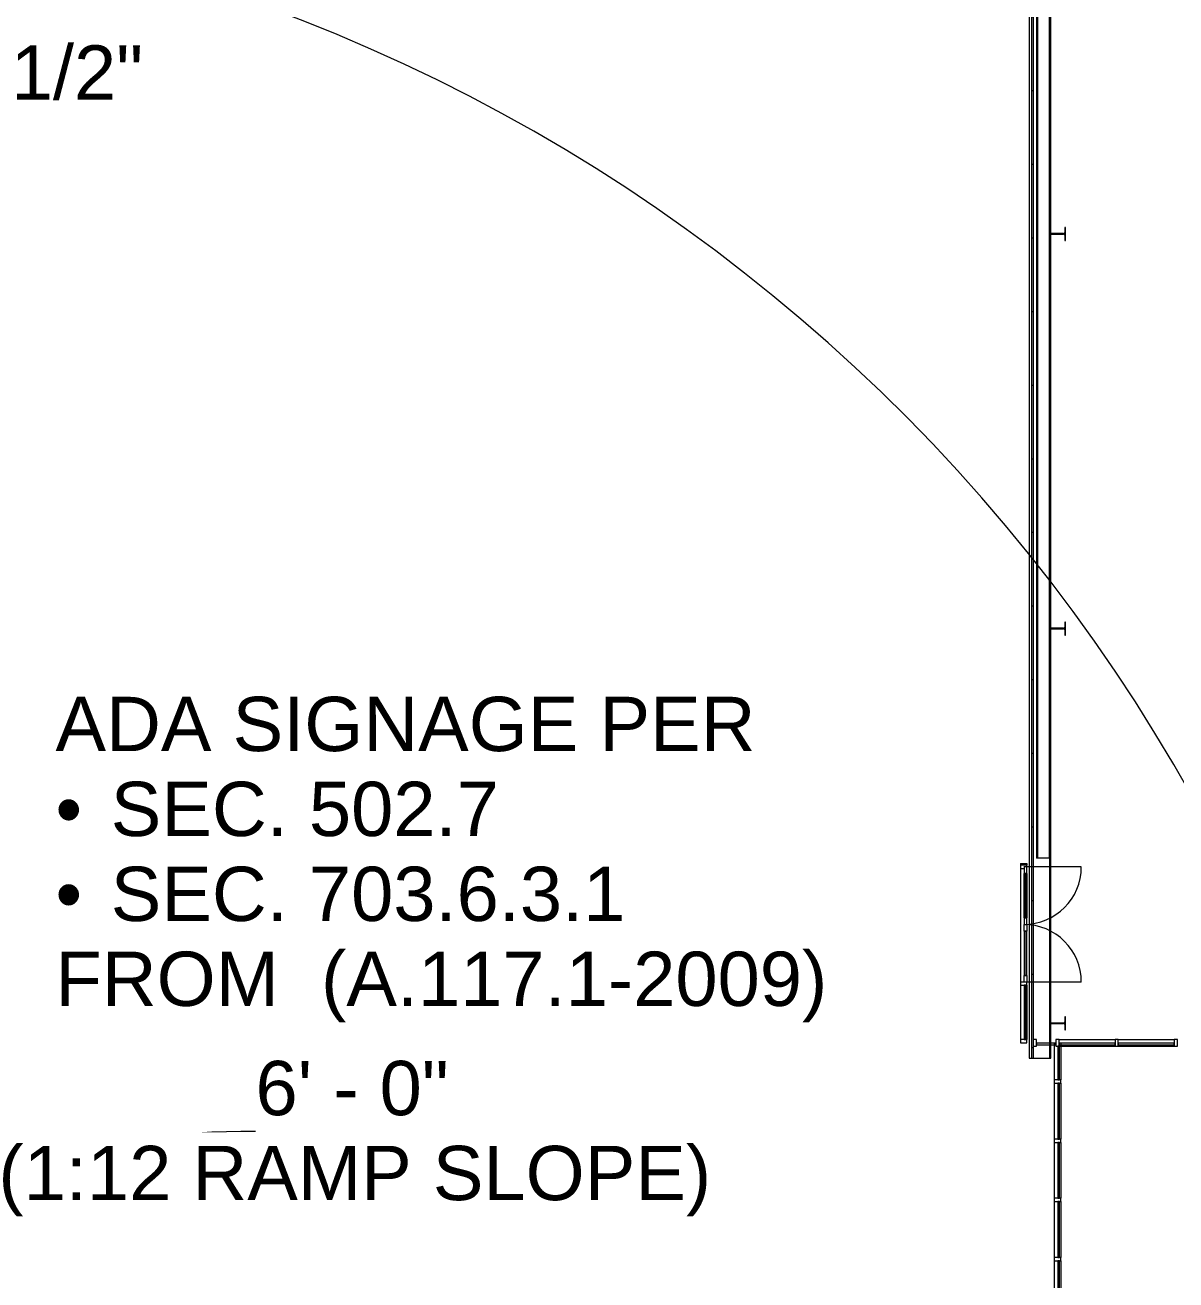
# Model space of a CAD drawing. Header units: inches. Extents: x 1 to 127281, y -26064 to 104775.
# Drawn here: x 22166 to 22869, y -22507 to -21740 of the extents above; entities that cross this region are included whole.
import ezdxf

# ---------------------------------------------------------------- set-up
doc = ezdxf.new("R2010")
doc.units = ezdxf.units.IN
doc.header["$MEASUREMENT"] = 0
for name, color, linetype, lineweight in [('A-ANNO-DIMS', 211, 'Continuous', 9), ('A-ANNO-DIMS-360', 211, 'Continuous', 9), ('A-DOOR', 31, 'Continuous', 9), ('A-GLAZ-CURT', 52, 'Continuous', 9), ('A-GLAZ-CWMG', 51, 'Continuous', 9), ('A-WALL', 113, 'Continuous', 9), ('A-WALL-PATT', 111, 'Continuous', 15), ('G-ANNO-TEXT', 231, 'Continuous', 9), ('L-SITE-WALL', 31, 'Continuous', 9), ('S-BEAM', 12, 'Continuous', 9), ('S-COLS', 52, 'Continuous', 9)]:
    doc.layers.add(name, color=color, linetype=linetype, lineweight=lineweight)
doc.styles.add('Arial_1', font='arial.ttf', dxfattribs={"height": 33.194237})
doc.dimstyles.new('Linear_-_3_32__Arial', dxfattribs={"dimscale": 12, "dimtxt": 33.75, "dimasz": 3.75, "dimexe": 2.8125, "dimexo": 1.875, "dimgap": 1.875, "dimtad": 1, "dimrnd": 0.25, "dimzin": 1, "dimdsep": 46, "dimlunit": 4, "dimtxsty": 'Arial_1', "dimblk1": 'OBLIQUE', "dimblk2": 'OBLIQUE', "dimsah": 1, "dimcen": 0.09, "dimdle": 2.8125, "dimazin": 0, "dimtfac": 1, "dimtdec": 4, "dimtix": 1, "dimtmove": 1, "dimatfit": 3, "dimfxl": 1, "dimtvp": 1, "dimtfill": 1, "dimfrac": 2, "dimtolj": 1, "dimtzin": 0, "dimarcsym": 2})

# ---------------------------------------------------------------- blocks, each defined once
blk = doc.blocks.new('Girt_Z - 8_D-841743-Site Plan - Phase 1')
at = {"layer": 'S-BEAM'}
for p, q in [((22783.52, -21389.53), (22783.52, -22249.05)), ((22784.1, -21389.53), (22784.1, -22249.05)), ((22784.17, -21389.53), (22784.17, -22249.05)), ((22791.52, -22249.05), (22791.52, -21389.53)), ((22784.1, -22249.05), (22783.52, -22249.05)), ((22784.17, -22249.05), (22784.1, -22249.05)), ((22791.34, -22249.05), (22784.17, -22249.05)), ((22791.52, -22249.05), (22791.34, -22249.05))]:
    blk.add_line(p, q, dxfattribs=at)
blk = doc.blocks.new('System Panel - Glazed-809284-Site Plan - Phase 1')
at = {"layer": 'A-GLAZ-CURT'}
for p, q in [((17.09375, 1.25), (-17.09375, 1.25)), ((-17.09375, 1.25), (-17.09375, 0.25)), ((-17.09375, 0.25), (-17.09375, 1.25)), ((17.09375, 1.25), (-17.09375, 1.25)), ((-17.09375, 0.25), (17.09375, 0.25)), ((-17.09375, 0.25), (17.09375, 0.25)), ((17.09375, 0.25), (17.09375, 1.25)), ((17.09375, 1.25), (17.09375, 0.25))]:
    blk.add_line(p, q, dxfattribs=at)
blk = doc.blocks.new('System Panel - Glazed-815590-Site Plan - Phase 1')
at = {"layer": 'A-GLAZ-CURT'}
for p, q in [((5.93, 1.25), (-5.93, 1.25)), ((-5.93, 1.25), (-5.93, 0.25)), ((-5.93, 0.25), (-5.93, 1.25)), ((-2.81, 1.25), (-5.93, 1.25)), ((-5.93, 0.25), (5.93, 0.25)), ((-5.93, 0.25), (-2.81, 0.25)), ((5.93, 0.25), (5.93, 1.25))]:
    blk.add_line(p, q, dxfattribs=at)
blk = doc.blocks.new('Rectangular Mullion - Rectangular Mullion 1-V16-Site Plan - Phase 1')
at = {"layer": 'A-GLAZ-CWMG'}
for p, q in [((24462.02, -22360.05), (24496.2, -22360.05)), ((24462.02, -22364.05), (24496.2, -22364.05))]:
    blk.add_line(p, q, dxfattribs=at)
blk = doc.blocks.new('Rectangular Mullion - Rectangular Mullion 1-V21-Site Plan - Phase 1')
at = {"layer": 'A-GLAZ-CWMG'}
for p, q in [((22796.39, -22364.05), (22796.64, -22364.05)), ((22796.64, -22364.05), (22797.39, -22364.05)), ((22797.39, -22360.05), (22831.58, -22360.05)), ((22797.39, -22364.05), (22797.64, -22364.05)), ((22797.64, -22364.05), (22831.58, -22364.05)), ((22831.58, -22364.05), (22832.58, -22364.05))]:
    blk.add_line(p, q, dxfattribs=at)
blk = doc.blocks.new('Rectangular Mullion - Rectangular Mullion 1-809282-Site Plan - Phase 1')
at = {"layer": 'A-GLAZ-CWMG'}
for p, q in [((-1, 2), (1, 2)), ((-1, -2), (-1, 2)), ((1, 2), (1, -2)), ((1, -2), (-1, -2))]:
    blk.add_line(p, q, dxfattribs=at)
blk = doc.blocks.new('System Panel - Glazed-769203-Site Plan - Phase 1')
at = {"layer": 'A-GLAZ-CURT'}
for p, q in [((16.59375, -0.25), (-16.59375, -0.25)), ((-16.59375, -0.25), (-16.59375, -1.25)), ((-16.59375, -1.25), (-16.59375, -0.25)), ((16.59375, -0.25), (-16.59375, -0.25)), ((-16.59375, -1.25), (16.59375, -1.25)), ((-16.59375, -1.25), (16.59375, -1.25)), ((16.59375, -1.25), (16.59375, -0.25)), ((16.59375, -0.25), (16.59375, -1.25))]:
    blk.add_line(p, q, dxfattribs=at)
blk = doc.blocks.new('System Panel - Glazed-769204-Site Plan - Phase 1')
at = {"layer": 'A-GLAZ-CURT'}
for p, q in [((17.09375, -0.25), (-17.09375, -0.25)), ((-17.09375, -0.25), (-17.09375, -1.25)), ((-17.09375, -1.25), (-17.09375, -0.25)), ((17.09375, -0.25), (-17.09375, -0.25)), ((-17.09375, -1.25), (17.09375, -1.25)), ((-17.09375, -1.25), (17.09375, -1.25)), ((17.09375, -1.25), (17.09375, -0.25)), ((17.09375, -0.25), (17.09375, -1.25))]:
    blk.add_line(p, q, dxfattribs=at)
blk = doc.blocks.new('System Panel - Glazed-815609-Site Plan - Phase 1')
at = {"layer": 'A-GLAZ-CURT'}
for p, q in [((10.31, -0.25), (-10.31, -0.25)), ((-10.31, -0.25), (-10.31, -1.25)), ((-10.31, -1.25), (-10.31, -0.25)), ((10.31, -0.25), (-10.31, -0.25)), ((-10.31, -1.25), (10.31, -1.25)), ((-10.31, -1.25), (10.31, -1.25)), ((10.31, -1.25), (10.31, -0.25)), ((10.31, -0.25), (10.31, -1)), ((10.31, -1), (10.31, -1.25))]:
    blk.add_line(p, q, dxfattribs=at)
blk = doc.blocks.new('Rectangular Mullion - Rectangular Mullion 1-769210-Site Plan - Phase 1')
at = {"layer": 'A-GLAZ-CWMG'}
for p, q in [((22794.39, -22495.23), (22794.39, -22528.42)), ((22798.39, -22495.23), (22798.39, -22528.42))]:
    blk.add_line(p, q, dxfattribs=at)
blk = doc.blocks.new('Rectangular Mullion - Rectangular Mullion 1-769211-Site Plan - Phase 1')
at = {"layer": 'A-GLAZ-CWMG'}
for p, q in [((22794.39, -22459.04), (22794.39, -22493.23)), ((22798.39, -22459.04), (22798.39, -22493.23))]:
    blk.add_line(p, q, dxfattribs=at)
blk = doc.blocks.new('Rectangular Mullion - Rectangular Mullion 1-815608-Site Plan - Phase 1')
at = {"layer": 'A-GLAZ-CWMG'}
for p, q in [((22794.39, -22362.05), (22795.39, -22362.05)), ((22794.39, -22362.05), (22794.39, -22362.3)), ((22794.39, -22362.3), (22794.39, -22363.3)), ((22794.39, -22363.3), (22794.39, -22384.67)), ((22797.39, -22362.05), (22798.39, -22362.05)), ((22798.39, -22362.05), (22798.39, -22362.3)), ((22798.39, -22362.3), (22798.39, -22363.3)), ((22798.39, -22363.3), (22798.39, -22384.67))]:
    blk.add_line(p, q, dxfattribs=at)
blk = doc.blocks.new('Rectangular Mullion - Rectangular Mullion 1-729102-Site Plan - Phase 1')
at = {"layer": 'A-GLAZ-CWMG'}
for p, q in [((-1, 2), (1, 2)), ((-1, -2), (-1, 2)), ((1, 2), (1, -2)), ((1, -2), (-1, -2))]:
    blk.add_line(p, q, dxfattribs=at)
blk = doc.blocks.new('Rectangular Mullion - Rectangular Mullion 1-809290-Site Plan - Phase 1')
at = {"layer": 'A-GLAZ-CWMG'}
for p, q in [((-2, 2), (0, 2)), ((-2, -2), (-2, 2)), ((0, 2), (0, -2)), ((0, -2), (-2, -2))]:
    blk.add_line(p, q, dxfattribs=at)
blk = doc.blocks.new('Door_Single_Storefront - one-815663-Site Plan - Phase 1')
at = {"layer": 'A-DOOR'}
for p, q in [((-17.59375, -35.1875), (-17.59375, 0)), ((-17.59375, -2), (-17.59375, -0.25)), ((-17.59375, -0.25), (-13.59375, -0.25)), ((-13.59375, -2), (-17.59375, -2)), ((-13.59375, -0.25), (-13.59375, -2)), ((13.59375, -0.25), (-13.59375, -0.25)), ((-13.59375, -1.5), (-13.59375, -0.75)), ((-13.59375, -0.75), (13.59375, -0.75)), ((13.59375, -1.5), (-13.59375, -1.5)), ((-13.59375, -2), (13.59375, -2)), ((13.59375, -2), (13.59375, -0.25)), ((13.59375, -0.25), (17.59375, -0.25)), ((13.59375, -0.75), (13.59375, -1.5)), ((17.59375, -2), (13.59375, -2)), ((17.59375, -0.25), (17.59375, -2))]:
    blk.add_line(p, q, dxfattribs=at)
blk.add_arc((-17.59375, 0), 35.1875, 270, 0, dxfattribs=at)
blk = doc.blocks.new('Door_Single_Storefront - one-824383-Site Plan - Phase 1')
at = {"layer": 'A-DOOR'}
for p, q in [((-17.59375, 35.1875), (-17.59375, 0)), ((-13.59375, 2), (-17.59375, 2)), ((-17.59375, 2), (-17.59375, 0.25)), ((-17.59375, 0.25), (-13.59375, 0.25)), ((-13.59375, 0.25), (-13.59375, 2)), ((-13.59375, 2), (13.59375, 2)), ((13.59375, 1.5), (-13.59375, 1.5)), ((-13.59375, 1.5), (-13.59375, 0.75)), ((-13.59375, 0.75), (13.59375, 0.75)), ((13.59375, 0.25), (-13.59375, 0.25)), ((17.59375, 2), (13.59375, 2)), ((13.59375, 2), (13.59375, 0.25)), ((13.59375, 0.75), (13.59375, 1.5)), ((13.59375, 0.25), (17.59375, 0.25)), ((17.59375, 0.25), (17.59375, 2))]:
    blk.add_line(p, q, dxfattribs=at)
blk.add_arc((-17.59375, 0), 35.1875, 360, 90, dxfattribs=at)
blk = doc.blocks.new('Rectangular Mullion - Rectangular Mullion 1-769212-Site Plan - Phase 1')
at = {"layer": 'A-GLAZ-CWMG'}
blk.add_line((22173.02, -22615.43), (22173.02, -22580.24), dxfattribs=at)
blk = doc.blocks.new('Rectangular Mullion - Rectangular Mullion 1-824384-Site Plan - Phase 1')
at = {"layer": 'A-GLAZ-CWMG'}
for p, q in [((22773.78, -22252.49), (22777.78, -22252.49)), ((22773.78, -22252.49), (22773.78, -22253.43)), ((22773.78, -22255.43), (22773.78, -22289.68)), ((22777.78, -22252.49), (22777.78, -22253.43))]:
    blk.add_line(p, q, dxfattribs=at)
blk = doc.blocks.new('Rectangular Mullion - Rectangular Mullion 1-824385-Site Plan - Phase 1')
at = {"layer": 'A-GLAZ-CWMG'}
for p, q in [((-2, -2), (-2, 0.25)), ((-1.06, 2), (0, 2)), ((0, 2), (0, -2)), ((0, -2), (-2, -2))]:
    blk.add_line(p, q, dxfattribs=at)
blk = doc.blocks.new('Rectangular Mullion - Rectangular Mullion 1-729107-Site Plan - Phase 1')
at = {"layer": 'A-GLAZ-CWMG'}
for p, q in [((0, 2), (-2, 2)), ((-2, 2), (-2, -2)), ((0, -2), (0, 2)), ((-2, -2), (0, -2))]:
    blk.add_line(p, q, dxfattribs=at)
blk = doc.blocks.new('Rectangular Mullion - Rectangular Mullion 1-V42-Site Plan - Phase 1')
at = {"layer": 'A-GLAZ-CWMG'}
for p, q in [((-1, 2), (1, 2)), ((-1, -2), (-1, 2)), ((1, 0.25), (1, -2)), ((1, -2), (-1, -2))]:
    blk.add_line(p, q, dxfattribs=at)
blk = doc.blocks.new('DIMBLOCK10-Site Plan - Phase 1')
at = {"layer": 'A-ANNO-DIMS-360', "lineweight": 50}
for p, q in [((21983.24, -21849.01), (22005.74, -21826.51)), ((22057.64, -21849.01), (22080.14, -21826.51)), ((21983.24, -21849.01), (21960.74, -21871.51)), ((22057.64, -21849.01), (22035.14, -21871.51))]:
    blk.add_line(p, q, dxfattribs=at)
at = {"layer": 'A-ANNO-DIMS-360'}
for p, q in [((21983.24, -21839.69), (21983.24, -21882.76)), ((21983.24, -21849.01), (21983.24, -21839.69)), ((22057.64, -21839.69), (22057.64, -21882.76)), ((22057.64, -21849.01), (22057.64, -21839.69)), ((21983.24, -21849.01), (22091.39, -21849.01))]:
    blk.add_line(p, q, dxfattribs=at)
blk.add_ellipse((22042.34, -21849.01), major_axis=(0, 79.58), ratio=0.275187, start_param=0, end_param=1.570796, dxfattribs=at)
at = {"layer": 'A-ANNO-DIMS-360', "color": 0, "insert": (22042.34, -21752.33), "char_height": 33.1942, "width": 233.6538, "attachment_point": 1, "line_spacing_factor": 0.938532, "style": 'Arial_1', "bg_fill": 3, "box_fill_scale": 1.25, "bg_fill_color": 0, "bg_fill_transparency": 0}
blk.add_mtext('6\' - 2 1/2"', dxfattribs=at)
blk = doc.blocks.new('_Oblique')
at = {"color": 0, "linetype": 'ByBlock', "lineweight": -2}
blk.add_line((-0.5, -0.5), (0.5, 0.5), dxfattribs=at)
blk = doc.blocks.new('DIMBLOCK82-Site Plan - Phase 1')
at = {"layer": 'A-ANNO-DIMS-360'}
for p, q in [((21911.24, -22906.59), (21911.24, -22592.44)), ((21983.24, -22720.59), (21983.24, -22592.44)), ((21877.49, -22626.19), (22016.99, -22626.19)), ((21911.24, -22626.19), (21911.24, -22906.59)), ((21983.24, -22626.19), (21983.24, -22720.59))]:
    blk.add_line(p, q, dxfattribs=at)
at = {"layer": 'A-ANNO-DIMS-360', "lineweight": 50}
for p, q in [((21911.24, -22626.19), (21933.74, -22603.69)), ((21983.24, -22626.19), (22005.74, -22603.69)), ((21911.24, -22626.19), (21888.74, -22648.69)), ((21983.24, -22626.19), (21960.74, -22648.69))]:
    blk.add_line(p, q, dxfattribs=at)
at = {"layer": 'A-ANNO-DIMS-360'}
blk.add_ellipse((22306.42, -22626.19), major_axis=(359.18, 0), ratio=0.584844, start_param=1.570796, end_param=3.141593, dxfattribs=at)
at = {"layer": 'A-ANNO-DIMS-360', "color": 0, "insert": (22149.35, -22424.99), "char_height": 33.1942, "width": 518.4, "attachment_point": 1, "line_spacing_factor": 0.938532, "style": 'Arial_1', "bg_fill": 3, "box_fill_scale": 1.25, "bg_fill_color": 0, "bg_fill_transparency": 0}
blk.add_mtext('(1:12 RAMP SLOPE)', dxfattribs=at)
at = {"layer": 'A-ANNO-DIMS-360', "color": 0, "insert": (22306.42, -22373.06), "char_height": 33.194, "width": 141.4385, "attachment_point": 1, "line_spacing_factor": 0.938532, "style": 'Arial_1', "bg_fill": 3, "box_fill_scale": 1.25, "bg_fill_color": 0, "bg_fill_transparency": 0}
blk.add_mtext('6\' - 0"', dxfattribs=at)

msp = doc.modelspace()

# ---------------------------------------------------------------- hatches: boundary and pattern name
at = {"layer": 'A-WALL-PATT', "lineweight": 9}
h = msp.add_hatch(dxfattribs=at)
h.set_pattern_fill('FP_8', color=256, style=0, pattern_type=2)
h.set_pattern_definition([(0, (0, 0), (0, 45), []), (90, (0, 0), (-45, 3e-15), [])])
h.paths.add_polyline_path([(22781.524991, -22371.36531), (22781.524991, -21413.24031), (22780.524991, -21413.24031), (22780.524991, -22371.36531)], flags=0)
h.paths.add_polyline_path([(22780.524991, -21408.49031), (22781.524991, -21408.49031), (22781.524991, -21368.67781), (22780.524991, -21368.67781), (22780.524991, -21398.28233)], flags=0)
h.paths.add_polyline_path([(22781.524991, -21336.67781), (22781.524991, -21292.80281), (22780.524991, -21292.808111), (22780.524991, -21336.67781)], flags=0)
h.paths.add_polyline_path([(22781.524991, -21234.55281), (22781.524991, -21192.17781), (22780.524991, -21192.232393), (22780.524991, -21234.55281)], flags=0)
h.paths.add_polyline_path([(22781.524991, -21160.17781), (22781.524991, -21123.80281), (22780.524991, -21123.855496), (22780.524991, -21160.17781)], flags=0)
at = {"layer": 'S-COLS'}
h = msp.add_hatch(dxfattribs=at)
h.set_pattern_fill('FP_1', color=256, style=0, pattern_type=2)
h.set_pattern_definition([(45, (0, 0), (-35.63818, 35.63818), []), (45, (0, 54), (-35.63818, 35.63818), [])])
h.paths.add_polyline_path([(22801.25546, -22112.783279), (22801.25546, -22104.822342), (22800.821866, -22104.822342), (22800.821866, -22107.966873), (22800.619358, -22108.455771), (22800.13046, -22108.658279), (22792.274991, -22108.658279), (22792.274991, -22109.102672), (22792.649991, -22108.947342), (22800.13046, -22108.947342), (22800.619358, -22109.14985), (22800.821866, -22109.638748), (22800.821866, -22112.783279)], flags=0)

# ---------------------------------------------------------------- linework, layer by layer
at = {"layer": 'A-WALL'}
for p, q in [((22780.524991, -21413.24031), (22780.524991, -22371.36531)), ((22781.524991, -21412.61531), (22781.524991, -22371.36531)), ((22791.524991, -22249.05281), (22791.524991, -22371.36531))]:
    msp.add_line(p, q, dxfattribs=at)
at = {"layer": 'L-SITE-WALL', "lineweight": 15}
for p, q in [((22792.274991, -22371.36531), (22792.274991, -21368.67781)), ((22779.024991, -21413.24031), (22779.024991, -22371.36531)), ((22779.024991, -22371.36531), (22792.274991, -22371.36531))]:
    msp.add_line(p, q, dxfattribs=at)
at = {"layer": 'S-COLS', "lineweight": 13}
for p, q in [((22791.958585, -21863.572342), (22791.524991, -21863.572342)), ((22791.958585, -21866.716873), (22791.958585, -21863.572342)), ((22801.25546, -21863.572342), (22800.821866, -21863.572342)), ((22800.821866, -21863.572342), (22800.821866, -21866.716873)), ((22801.25546, -21871.533279), (22801.25546, -21863.572342)), ((22791.524991, -21871.533279), (22791.958585, -21871.533279)), ((22791.958585, -21871.533279), (22791.958585, -21868.388748)), ((22800.13046, -21867.408279), (22792.649991, -21867.408279)), ((22792.649991, -21867.697342), (22800.13046, -21867.697342)), ((22800.821866, -21868.388748), (22800.821866, -21871.533279)), ((22800.821866, -21871.533279), (22801.25546, -21871.533279)), ((22791.958585, -22104.822342), (22791.524991, -22104.822342)), ((22791.958585, -22107.966873), (22791.958585, -22104.822342)), ((22791.958585, -22112.783279), (22791.958585, -22109.638748)), ((22800.13046, -22108.658279), (22792.649991, -22108.658279)), ((22792.649991, -22108.947342), (22800.13046, -22108.947342)), ((22801.25546, -22104.822342), (22800.821866, -22104.822342)), ((22800.821866, -22104.822342), (22800.821866, -22107.966873)), ((22800.821866, -22109.638748), (22800.821866, -22112.783279)), ((22801.25546, -22112.783279), (22801.25546, -22104.822342)), ((22791.524991, -22112.783279), (22791.958585, -22112.783279)), ((22800.821866, -22112.783279), (22801.25546, -22112.783279)), ((22791.958585, -22346.072342), (22791.524991, -22346.072342)), ((22791.524991, -22346.072342), (22791.524991, -22354.033279)), ((22791.958585, -22349.216873), (22791.958585, -22346.072342)), ((22801.25546, -22346.072342), (22800.821866, -22346.072342)), ((22800.821866, -22346.072342), (22800.821866, -22349.216873)), ((22801.25546, -22354.033279), (22801.25546, -22346.072342)), ((22791.524991, -22354.033279), (22791.958585, -22354.033279)), ((22791.958585, -22354.033279), (22791.958585, -22350.888748)), ((22800.13046, -22349.908279), (22792.649991, -22349.908279)), ((22792.649991, -22350.197342), (22800.13046, -22350.197342)), ((22800.821866, -22350.888748), (22800.821866, -22354.033279)), ((22800.821866, -22354.033279), (22801.25546, -22354.033279))]:
    msp.add_line(p, q, dxfattribs=at)
for centre, start, end in [((22792.649991, -21866.716873), 180, 270), ((22792.649991, -21868.388748), 90, 180), ((22800.13046, -21866.716873), 270, 0), ((22800.13046, -21868.388748), 0, 90), ((22792.649991, -22107.966873), 180, 270), ((22792.649991, -22109.638748), 90, 180), ((22800.13046, -22107.966873), 270, 0), ((22800.13046, -22109.638748), 0, 90), ((22792.649991, -22349.216873), 180, 270), ((22800.13046, -22349.216873), 270, 0), ((22792.649991, -22350.888748), 90, 180), ((22800.13046, -22350.888748), 0, 90)]:
    msp.add_arc(centre, 0.691406, start, end, dxfattribs=at)

# ---------------------------------------------------------------- block references
at = {"layer": 'A-DOOR'}
for name, p, rotation in [('Door_Single_Storefront - one-824383-Site Plan - Phase 1', (22775.784757, -22272.08406), 269.9999999999933), ('Door_Single_Storefront - one-815663-Site Plan - Phase 1', (22775.784757, -22307.27156), 89.99999999999329)]:
    msp.add_blockref(name, p, dxfattribs=dict(at, rotation=rotation))
at = {"layer": 'A-GLAZ-CURT'}
for name, p, rotation in [('System Panel - Glazed-769203-Site Plan - Phase 1', (22775.784757, -22343.45906), 89.99999999999329), ('System Panel - Glazed-815590-Site Plan - Phase 1', (22789.457608, -22362.05281), 180), ('System Panel - Glazed-815609-Site Plan - Phase 1', (22796.390225, -22374.360779), 89.99999999999329), ('System Panel - Glazed-809284-Site Plan - Phase 1', (22814.483975, -22362.05281), 180), ('System Panel - Glazed-809284-Site Plan - Phase 1', (22850.671475, -22362.05281), 180), ('System Panel - Glazed-769204-Site Plan - Phase 1', (22796.390225, -22403.762498), 89.99999999999329), ('System Panel - Glazed-769204-Site Plan - Phase 1', (22796.390225, -22439.949998), 89.99999999999329), ('System Panel - Glazed-769204-Site Plan - Phase 1', (22796.390225, -22476.137498), 89.99999999999329), ('System Panel - Glazed-769203-Site Plan - Phase 1', (22796.390225, -22511.824998), 89.99999999999329)]:
    msp.add_blockref(name, p, dxfattribs=dict(at, rotation=rotation))
at = {"layer": 'A-GLAZ-CWMG'}
for name, p in [('Rectangular Mullion - Rectangular Mullion 1-824384-Site Plan - Phase 1', (0, 0)), ('Rectangular Mullion - Rectangular Mullion 1-769210-Site Plan - Phase 1', (-20.605469, 168.365937)), ('Rectangular Mullion - Rectangular Mullion 1-815608-Site Plan - Phase 1', (0, 0)), ('Rectangular Mullion - Rectangular Mullion 1-V21-Site Plan - Phase 1', (0, 0)), ('Rectangular Mullion - Rectangular Mullion 1-V16-Site Plan - Phase 1', (-1628.4375, 0)), ('Rectangular Mullion - Rectangular Mullion 1-769211-Site Plan - Phase 1', (0, 72.375)), ('Rectangular Mullion - Rectangular Mullion 1-769211-Site Plan - Phase 1', (0, 36.1875)), ('Rectangular Mullion - Rectangular Mullion 1-769211-Site Plan - Phase 1', (0, 0)), ('Rectangular Mullion - Rectangular Mullion 1-769210-Site Plan - Phase 1', (0, 0))]:
    msp.add_blockref(name, p, dxfattribs=at)
at = {"layer": 'A-GLAZ-CWMG', "extrusion": (0, 0, -1), "rotation": 90.00000000000672}
for name, p in [('Rectangular Mullion - Rectangular Mullion 1-824385-Site Plan - Phase 1', (-22775.784757, -22253.42781)), ('Rectangular Mullion - Rectangular Mullion 1-V42-Site Plan - Phase 1', (-22775.784757, -22325.86531)), ('Rectangular Mullion - Rectangular Mullion 1-729102-Site Plan - Phase 1', (-22796.390225, -22385.668748)), ('Rectangular Mullion - Rectangular Mullion 1-729102-Site Plan - Phase 1', (-22796.390225, -22421.856248)), ('Rectangular Mullion - Rectangular Mullion 1-729102-Site Plan - Phase 1', (-22796.390225, -22458.043748)), ('Rectangular Mullion - Rectangular Mullion 1-729102-Site Plan - Phase 1', (-22796.390225, -22494.231248))]:
    msp.add_blockref(name, p, dxfattribs=at)
at = {"layer": 'A-GLAZ-CWMG'}
for name, p, rotation in [('Rectangular Mullion - Rectangular Mullion 1-769212-Site Plan - Phase 1', (44946.799982, -44905.105621), 180), ('Rectangular Mullion - Rectangular Mullion 1-729107-Site Plan - Phase 1', (22775.784757, -22362.05281), 269.9999999999933)]:
    msp.add_blockref(name, p, dxfattribs=dict(at, rotation=rotation))
at = {"layer": 'A-GLAZ-CWMG', "extrusion": (0, 0, -1)}
for name, p in [('Rectangular Mullion - Rectangular Mullion 1-809290-Site Plan - Phase 1', (-22781.524991, -22362.05281)), ('Rectangular Mullion - Rectangular Mullion 1-809282-Site Plan - Phase 1', (-22796.390225, -22362.05281)), ('Rectangular Mullion - Rectangular Mullion 1-809282-Site Plan - Phase 1', (-22832.577725, -22362.05281)), ('Rectangular Mullion - Rectangular Mullion 1-809282-Site Plan - Phase 1', (-22868.765225, -22362.05281))]:
    msp.add_blockref(name, p, dxfattribs=at)
at = {"layer": 'S-BEAM'}
msp.add_blockref('Girt_Z - 8_D-841743-Site Plan - Phase 1', (0, 0), dxfattribs=at)

# ---------------------------------------------------------------- texts
at = {"layer": 'G-ANNO-TEXT', "color": 145, "insert": (22184.20767, -22150.512467), "char_height": 33.19423653, "width": 501.28403961, "attachment_point": 1, "line_spacing_factor": 0.938532, "style": 'Arial_1', "bg_fill": 3, "box_fill_scale": 1.25, "bg_fill_color": 0, "bg_fill_transparency": 0}
msp.add_mtext('ADA SIGNAGE PER', dxfattribs=at)

# ---------------------------------------------------------------- dimensions: what is measured, and where the dimension line sits
at = {"layer": 'A-ANNO-DIMS'}
dim = msp.add_linear_dim(base=(22057.6402253517, -21849.0078705542), p1=(21983.2352253519, -21817.1880654008), p2=(22057.6402253517, -21817.1880654008), dimstyle='Linear_-_3_32__Arial', override={"dimpost": '<>', "dimfxl": 74.405}, dxfattribs=at)
dim.commit()
dim.dimension.update_dxf_attribs({"geometry": 'DIMBLOCK10-Site Plan - Phase 1', "text_midpoint": (22159.1639330741, -21774.4595583435), "dimtype": 160})
dim = msp.add_linear_dim(base=(21983.235225, -22626.187818), p1=(21911.235225, -22929.085554), p2=(21983.235225, -22743.087163), text='<>\\X(1:12 RAMP SLOPE)', dimstyle='Linear_-_3_32__Arial', override={"dimpost": '<>', "dimfxl": 199.447741}, dxfattribs=at)
dim.commit()
dim.dimension.update_dxf_attribs({"geometry": 'DIMBLOCK82-Site Plan - Phase 1', "text_midpoint": (22306.41832, -22417.321032), "dimtype": 160})

# ---------------------------------------------------------------- next in the draw order: texts
at = {"layer": 'G-ANNO-TEXT', "color": 145, "insert": (22184.20767, -22202.435544), "char_height": 33.194237, "width": 18.9973169, "attachment_point": 1, "line_spacing_factor": 0.938532, "style": 'Arial_1', "bg_fill": 3, "box_fill_scale": 1.25, "bg_fill_color": 0, "bg_fill_transparency": 0}
msp.add_mtext('•', dxfattribs=at)

# ---------------------------------------------------------------- next in the draw order: texts
at = {"layer": 'G-ANNO-TEXT', "color": 145, "insert": (22217.95767, -22202.435544), "char_height": 33.1942365, "width": 277.60595348, "attachment_point": 1, "line_spacing_factor": 0.938532, "style": 'Arial_1', "bg_fill": 3, "box_fill_scale": 1.25, "bg_fill_color": 0, "bg_fill_transparency": 0}
msp.add_mtext('SEC. 502.7', dxfattribs=at)

# ---------------------------------------------------------------- next in the draw order: texts
at = {"layer": 'G-ANNO-TEXT', "color": 145, "insert": (22184.20767, -22254.358621), "char_height": 33.194237, "width": 18.9973169, "attachment_point": 1, "line_spacing_factor": 0.938532, "style": 'Arial_1', "bg_fill": 3, "box_fill_scale": 1.25, "bg_fill_color": 0, "bg_fill_transparency": 0}
msp.add_mtext('•', dxfattribs=at)

# ---------------------------------------------------------------- next in the draw order: texts
at = {"layer": 'G-ANNO-TEXT', "color": 145, "insert": (22217.95767, -22254.358621), "char_height": 33.19423653, "width": 368.30282128, "attachment_point": 1, "line_spacing_factor": 0.938532, "style": 'Arial_1', "bg_fill": 3, "box_fill_scale": 1.25, "bg_fill_color": 0, "bg_fill_transparency": 0}
msp.add_mtext('SEC. 703.6.3.1', dxfattribs=at)

# ---------------------------------------------------------------- next in the draw order: texts
at = {"layer": 'G-ANNO-TEXT', "color": 145, "insert": (22184.20767, -22306.281698), "char_height": 33.19423653, "width": 552.14782358, "attachment_point": 1, "line_spacing_factor": 0.938532, "style": 'Arial_1', "bg_fill": 3, "box_fill_scale": 1.25, "bg_fill_color": 0, "bg_fill_transparency": 0}
msp.add_mtext('FROM  (A.117.1-2009)', dxfattribs=at)

# ---------------------------------------------------------------- next in the draw order: linework, layer by layer
at = {"layer": 'G-ANNO-TEXT', "color": 145}
msp.add_arc((21948.589335, -22728.832382), 1064.128, 11.784896621, 89.612635232, dxfattribs=at)

doc.saveas('drawing.dxf')
